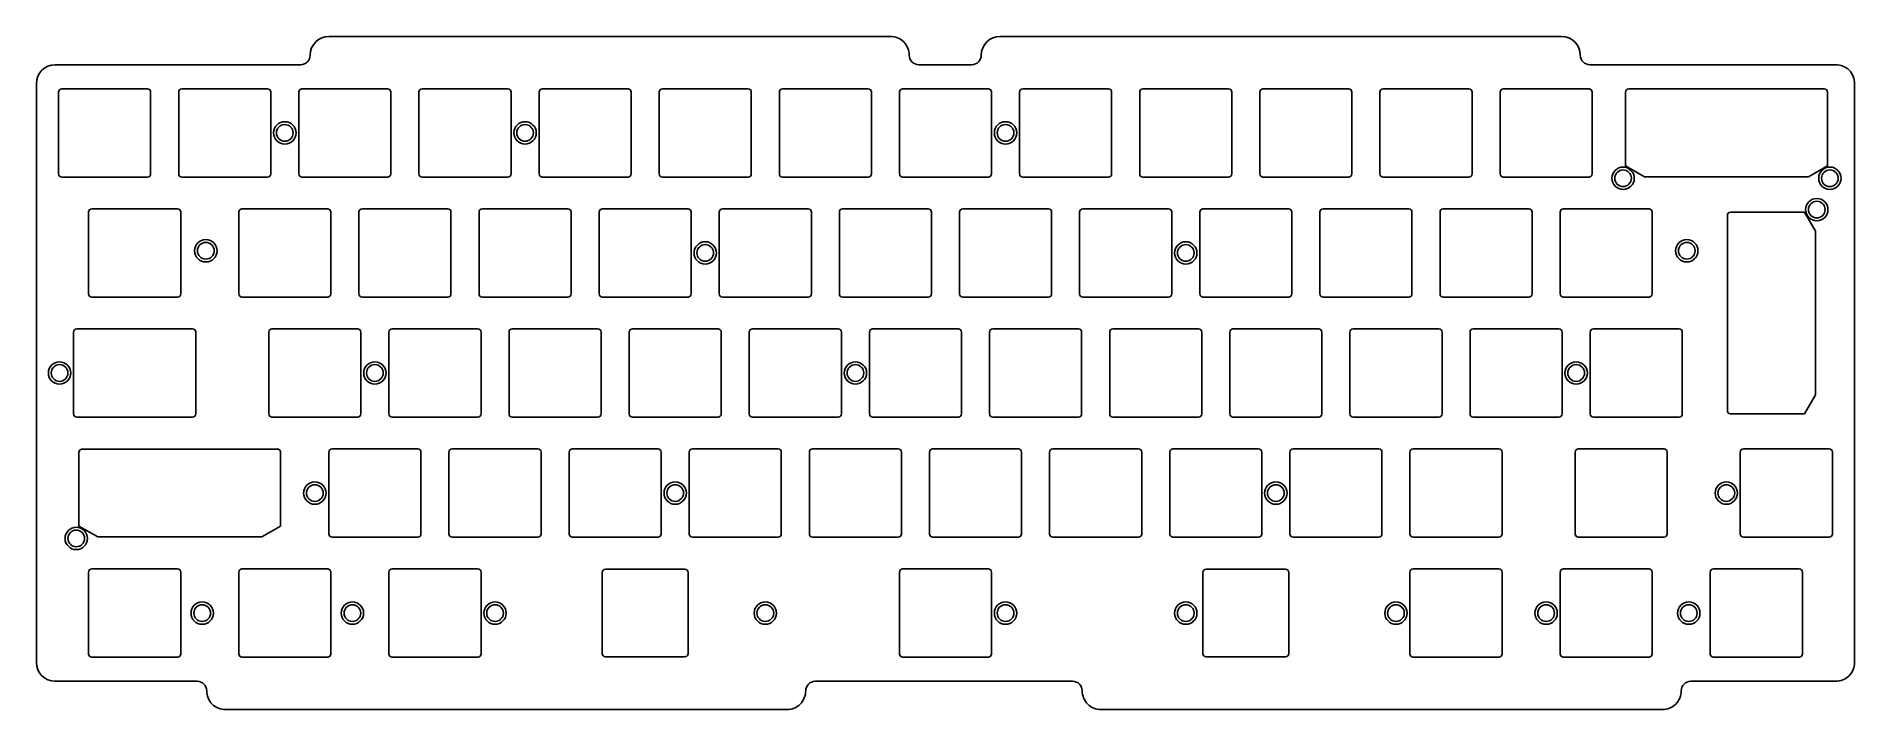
# Model space of a CAD drawing. Header units: millimetres. Extents: x -11 to 278, y -92 to 15.
import ezdxf

# ---------------------------------------------------------------- set-up
doc = ezdxf.new("R2010")
doc.units = ezdxf.units.MM
doc.layers.get('0').update_dxf_attribs({"linetype": 'CONTINUOUS'})
doc.layers.add('BLACK', color=7, linetype='CONTINUOUS')

msp = doc.modelspace()

# ---------------------------------------------------------------- linework, layer by layer
for points in [[(241.2, 6.475), (241.2, -5.243), (244.2, -6.975), (270.2, -6.975), (273.2, -5.243), (273.2, 6.475, 0.4142135624), (272.7, 6.975), (241.7, 6.975, 0.4142123908)], [(257.34375, -44.075), (257.34375, -13.075, -0.4142135624), (257.84375, -12.575), (269.56175, -12.575), (271.29375, -15.575), (271.29375, -41.575), (269.56175, -44.575), (257.84375, -44.575, -0.4142123908)], [(235.59375, -31.6), (235.59375, -44.6, 0.4142123908), (236.09375, -45.1), (249.69375, -45.1, 0.4142135624), (250.19375, -44.6), (250.19375, -31.6, 0.4142135624), (249.69375, -31.1), (236.09375, -31.1, 0.4142123908)], [(-4.09375, -50.675), (-4.09375, -62.393), (-1.09375, -64.125), (24.90625, -64.125), (27.90625, -62.393), (27.90625, -50.675, 0.4142135624), (27.40625, -50.175), (-3.59375, -50.175, 0.4142123908)], [(11.5625, -83.2, 0.4142135624), (12.0625, -82.7), (12.0625, -69.7, 0.4142135624), (11.5625, -69.2), (-2.0375, -69.2, 0.4142123908), (-2.5375, -69.7), (-2.5375, -82.7, 0.4142123908), (-2.0375, -83.2)], [(-2.0375, -69.2, 0.4142123908), (-2.5375, -69.7), (-2.5375, -82.7, 0.4142123908), (-2.0375, -83.2), (11.5625, -83.2, 0.4142135624), (12.0625, -82.7), (12.0625, -69.7, 0.4142135624), (11.5625, -69.2)], [(21.775, -69.2, 0.4142123908), (21.275, -69.7), (21.275, -82.7, 0.4142123908), (21.775, -83.2), (35.375, -83.2, 0.4142135624), (35.875, -82.7), (35.875, -69.7, 0.4142135624), (35.375, -69.2)], [(21.775, -83.2), (35.375, -83.2, 0.4142135624), (35.875, -82.7), (35.875, -69.7, 0.4142135624), (35.375, -69.2), (21.775, -69.2, 0.4142123908), (21.275, -69.7), (21.275, -82.7, 0.4142123908)], [(59.1875, -69.2), (45.5875, -69.2, 0.4142123908), (45.0875, -69.7), (45.0875, -82.7, 0.4142123908), (45.5875, -83.2), (59.1875, -83.2, 0.4142135624), (59.6875, -82.7), (59.6875, -69.7, 0.4142135624)], [(45.0875, -82.7, 0.4142123908), (45.5875, -83.2), (59.1875, -83.2, 0.4142135624), (59.6875, -82.7), (59.6875, -69.7, 0.4142135624), (59.1875, -69.2), (45.5875, -69.2, 0.4142123908), (45.0875, -69.7)], [(126.55, -83.2), (140.15, -83.2, 0.4142135624), (140.65, -82.7), (140.65, -69.7, 0.4142135624), (140.15, -69.2), (126.55, -69.2, 0.4142123908), (126.05, -69.7), (126.05, -82.7, 0.4142123908)], [(126.05, -69.7), (126.05, -82.7, 0.4142123908), (126.55, -83.2), (140.15, -83.2, 0.4142135624), (140.65, -82.7), (140.65, -69.7, 0.4142135624), (140.15, -69.2), (126.55, -69.2, 0.4142123908)], [(207.0125, -69.7), (207.0125, -82.7, 0.4142123908), (207.5125, -83.2), (221.1125, -83.2, 0.4142135624), (221.6125, -82.7), (221.6125, -69.7, 0.4142135624), (221.1125, -69.2), (207.5125, -69.2, 0.4142123908)], [(207.0125, -69.7), (207.0125, -82.7, 0.4142123908), (207.5125, -83.2), (221.1125, -83.2, 0.4142135624), (221.6125, -82.7), (221.6125, -69.7, 0.4142135624), (221.1125, -69.2), (207.5125, -69.2, 0.4142123908)], [(245.425, -82.7), (245.425, -69.7, 0.4142135624), (244.925, -69.2), (231.325, -69.2, 0.4142123908), (230.825, -69.7), (230.825, -82.7, 0.4142123908), (231.325, -83.2), (244.925, -83.2, 0.4142135624)], [(245.425, -82.7), (245.425, -69.7, 0.4142135624), (244.925, -69.2), (231.325, -69.2, 0.4142123908), (230.825, -69.7), (230.825, -82.7, 0.4142123908), (231.325, -83.2), (244.925, -83.2, 0.4142135624)], [(269.2375, -82.7), (269.2375, -69.7, 0.4142135624), (268.7375, -69.2), (255.1375, -69.2, 0.4142123908), (254.6375, -69.7), (254.6375, -82.7, 0.4142123908), (255.1375, -83.2), (268.7375, -83.2, 0.4142135624)], [(269.2375, -69.7, 0.4142135624), (268.7375, -69.2), (255.1375, -69.2, 0.4142123908), (254.6375, -69.7), (254.6375, -82.7, 0.4142123908), (255.1375, -83.2), (268.7375, -83.2, 0.4142135624), (269.2375, -82.7)], [(92.0184, -83.15, 0.4142123908), (92.5184, -82.65), (92.5184, -69.75, 0.4142123908), (92.0184, -69.25), (79.4184, -69.25, 0.4142123908), (78.9184, -69.75), (78.9184, -82.65, 0.4142123908), (79.4184, -83.15)], [(92.0184, -83.15, 0.4142123908), (92.5184, -82.65), (92.5184, -69.75, 0.4142123908), (92.0184, -69.25), (79.4184, -69.25, 0.4142123908), (78.9184, -69.75), (78.9184, -82.65, 0.4142123908), (79.4184, -83.15)], [(187.775, -69.75), (187.775, -82.65, -0.4142135624), (187.275, -83.15), (174.675, -83.15, -0.4142135624), (174.175, -82.65), (174.175, -69.75, -0.4142135624), (174.675, -69.25), (187.275, -69.25, -0.4142135624)], [(187.275, -83.15), (174.675, -83.15, -0.4142135624), (174.175, -82.65), (174.175, -69.75, -0.4142135624), (174.675, -69.25), (187.275, -69.25, -0.4142135624), (187.775, -69.75), (187.775, -82.65, -0.4142135624)]]:
    msp.add_lwpolyline(points, format="xyb", close=True)
for centre, radius in [((240.8, -7.2), 1.775), ((273.6, -7.2), 1.775), ((240.8, -7.2), 1.325), ((273.6, -7.2), 1.325), ((271.51875, -12.175), 1.775), ((271.51875, -12.175), 1.325), ((233.3625, -38.1), 1.775), ((233.3625, -38.1), 1.325), ((33.3375, -57.15), 1.775), ((33.3375, -57.15), 1.325), ((-4.49375, -64.35), 1.775), ((-4.49375, -64.35), 1.325), ((15.478125, -76.2), 1.775), ((15.478125, -76.2), 1.325), ((39.290625, -76.2), 1.775), ((39.290625, -76.2), 1.325), ((61.9125, -76.2), 1.775), ((61.9125, -76.2), 1.325), ((104.775, -76.2), 1.775), ((104.775, -76.2), 1.325), ((142.875, -76.2), 1.775), ((142.875, -76.2), 1.325), ((171.45, -76.2), 1.775), ((171.45, -76.2), 1.325), ((204.7875, -76.2), 1.775), ((204.7875, -76.2), 1.325), ((228.6, -76.2), 1.775), ((228.6, -76.2), 1.325), ((251.221875, -76.2), 1.775), ((251.221875, -76.2), 1.325)]:
    msp.add_circle(centre, radius)
at = {"layer": 'BLACK', "linetype": 'Continuous'}
for p, q in [((35.595834, 15.3245), (124.595828, 15.3245)), ((142.016688, 15.324494), (142.016688, 15.3245)), ((142.016688, 15.3245), (231.016648, 15.3245)), ((-7.825002, 10.8245), (31.095832, 10.8245)), ((129.095848, 10.8245), (137.52056, 10.8245)), ((235.516648, 10.8245), (274.525048, 10.8245)), ((-10.825, -84.025002), (-10.825, 7.824502)), ((-7.3, 6.499999), (-7.3, -6.499999)), ((6.8, 7), (-6.799999, 7)), ((7.3, -6.5), (7.3, 6.5)), ((11.75, 6.5), (11.75, -6.5)), ((25.85, 7), (12.25, 7)), ((26.35, -6.5), (26.35, 6.5)), ((30.8, 6.5), (30.8, -6.5)), ((44.9, 7), (31.3, 7)), ((45.4, -6.5), (45.4, 6.5)), ((49.85, 6.5), (49.85, -6.5)), ((63.95, 7), (50.35, 7)), ((64.45, -6.5), (64.45, 6.5)), ((68.9, 6.5), (68.9, -6.5)), ((83, 7), (69.4, 7)), ((83.5, -6.5), (83.5, 6.5)), ((87.95, 6.5), (87.95, -6.5)), ((102.05, 7), (88.45, 7)), ((102.55, -6.5), (102.55, 6.5)), ((107, 6.5), (107, -6.5)), ((121.1, 7), (107.5, 7)), ((121.6, -6.5), (121.6, 6.5)), ((126.05, 6.5), (126.05, -6.5)), ((140.15, 7), (126.55, 7)), ((140.65, -6.5), (140.65, 6.5)), ((145.1, 6.5), (145.1, -6.5)), ((159.2, 7), (145.6, 7)), ((159.7, -6.5), (159.7, 6.5)), ((164.15, 6.5), (164.15, -6.5)), ((178.25, 7), (164.65, 7)), ((178.75, -6.5), (178.75, 6.5)), ((183.2, 6.5), (183.2, -6.5)), ((197.3, 7), (183.7, 7)), ((197.8, -6.5), (197.8, 6.5)), ((202.25, 6.5), (202.25, -6.5)), ((216.35, 7), (202.75, 7)), ((216.85, -6.5), (216.85, 6.5)), ((221.3, 6.5), (221.3, -6.5)), ((235.4, 7), (221.8, 7)), ((235.9, -6.5), (235.9, 6.5)), ((277.525, 7.8245), (277.525, -84.025008)), ((-6.799999, -7), (6.8, -7)), ((12.25, -7), (25.85, -7)), ((31.3, -7), (44.9, -7)), ((50.35, -7), (63.95, -7)), ((69.4, -7), (83, -7)), ((88.45, -7), (102.05, -7)), ((107.5, -7), (121.1, -7)), ((126.55, -7), (140.15, -7)), ((145.6, -7), (159.2, -7)), ((164.65, -7), (178.25, -7)), ((183.7, -7), (197.3, -7)), ((202.75, -7), (216.35, -7)), ((221.8, -7), (235.4, -7)), ((-2.5375, -12.550001), (-2.5375, -25.549999)), ((11.5625, -12.05), (-2.037499, -12.05)), ((12.0625, -25.55), (12.0625, -12.55)), ((21.275, -12.55), (21.275, -25.55)), ((35.375, -12.05), (21.775, -12.05)), ((35.875, -25.55), (35.875, -12.55)), ((40.325, -12.55), (40.325, -25.55)), ((54.425, -12.05), (40.825, -12.05)), ((54.925, -25.55), (54.925, -12.55)), ((59.375, -12.55), (59.375, -25.55)), ((73.475, -12.05), (59.875, -12.05)), ((73.975, -25.55), (73.975, -12.55)), ((78.425, -12.55), (78.425, -25.55)), ((92.525, -12.05), (78.925, -12.05)), ((93.025, -25.55), (93.025, -12.55)), ((97.475, -12.55), (97.475, -25.55)), ((111.575, -12.05), (97.975, -12.05)), ((112.075, -25.55), (112.075, -12.55)), ((116.525, -12.55), (116.525, -25.55)), ((130.625, -12.05), (117.025, -12.05)), ((131.125, -25.55), (131.125, -12.55)), ((135.575, -12.55), (135.575, -25.55)), ((149.675, -12.05), (136.075, -12.05)), ((150.175, -25.55), (150.175, -12.55)), ((154.625, -12.55), (154.625, -25.55)), ((168.725, -12.05), (155.125, -12.05)), ((169.225, -25.55), (169.225, -12.55)), ((173.675, -12.55), (173.675, -25.55)), ((187.775, -12.05), (174.175, -12.05)), ((188.275, -25.55), (188.275, -12.55)), ((192.725, -12.55), (192.725, -25.55)), ((206.825, -12.05), (193.225, -12.05)), ((207.325, -25.55), (207.325, -12.55)), ((211.775, -12.55), (211.775, -25.55)), ((225.875, -12.05), (212.275, -12.05)), ((226.375, -25.55), (226.375, -12.55)), ((230.825, -12.55), (230.825, -25.55)), ((244.925, -12.05), (231.325, -12.05)), ((245.425, -25.55), (245.425, -12.55)), ((-2.037499, -26.05), (11.5625, -26.05)), ((21.775, -26.05), (35.375, -26.05)), ((40.825, -26.05), (54.425, -26.05)), ((59.875, -26.05), (73.475, -26.05)), ((78.925, -26.05), (92.525, -26.05)), ((97.975, -26.05), (111.575, -26.05)), ((117.025, -26.05), (130.625, -26.05)), ((136.075, -26.05), (149.675, -26.05)), ((155.125, -26.05), (168.725, -26.05)), ((174.175, -26.05), (187.775, -26.05)), ((193.225, -26.05), (206.825, -26.05)), ((212.275, -26.05), (225.875, -26.05)), ((231.325, -26.05), (244.925, -26.05)), ((-4.918754, -31.600001), (-4.918754, -44.599999)), ((13.9437, -31.1), (-4.418753, -31.1)), ((14.44375, -44.6), (14.44375, -31.593029)), ((26.0375, -31.6), (26.0375, -44.6)), ((40.1375, -31.1), (26.5375, -31.1)), ((40.6375, -44.6), (40.6375, -31.6)), ((45.0875, -31.6), (45.0875, -44.6)), ((59.1875, -31.1), (45.5875, -31.1)), ((59.6875, -44.6), (59.6875, -31.6)), ((64.1375, -31.6), (64.1375, -44.6)), ((78.2375, -31.1), (64.6375, -31.1)), ((78.7375, -44.6), (78.7375, -31.6)), ((83.1875, -31.6), (83.1875, -44.6)), ((97.2875, -31.1), (83.6875, -31.1)), ((97.7875, -44.6), (97.7875, -31.6)), ((102.2375, -31.6), (102.2375, -44.6)), ((116.3375, -31.1), (102.7375, -31.1)), ((116.8375, -44.6), (116.8375, -31.6)), ((121.2875, -31.6), (121.2875, -44.6)), ((135.3875, -31.1), (121.7875, -31.1)), ((135.8875, -44.6), (135.8875, -31.6)), ((140.3375, -31.6), (140.3375, -44.6)), ((154.4375, -31.1), (140.8375, -31.1)), ((154.9375, -44.6), (154.9375, -31.6)), ((159.3875, -31.6), (159.3875, -44.6)), ((173.4875, -31.1), (159.8875, -31.1)), ((173.9875, -44.6), (173.9875, -31.6)), ((178.4375, -31.6), (178.4375, -44.6)), ((192.5375, -31.1), (178.9375, -31.1)), ((193.0375, -44.6), (193.0375, -31.6)), ((197.4875, -31.6), (197.4875, -44.6)), ((211.5875, -31.1), (197.9875, -31.1)), ((212.0875, -44.6), (212.0875, -31.6)), ((216.5375, -31.6), (216.5375, -44.6)), ((230.6375, -31.1), (217.0375, -31.1)), ((231.1375, -44.6), (231.1375, -31.6)), ((-4.418753, -45.1), (13.94375, -45.1)), ((26.5375, -45.1), (40.1375, -45.1)), ((45.5875, -45.1), (59.1875, -45.1)), ((64.6375, -45.1), (78.2375, -45.1)), ((83.6875, -45.1), (97.2875, -45.1)), ((102.7375, -45.1), (116.3375, -45.1)), ((121.7875, -45.1), (135.3875, -45.1)), ((140.8375, -45.1), (154.4375, -45.1)), ((159.8875, -45.1), (173.4875, -45.1)), ((178.9375, -45.1), (192.5375, -45.1)), ((197.9875, -45.1), (211.5875, -45.1)), ((217.0375, -45.1), (230.6375, -45.1)), ((35.5625, -50.65), (35.5625, -63.65)), ((49.6625, -50.15), (36.0625, -50.15)), ((50.1625, -63.65), (50.1625, -50.65)), ((54.6125, -50.65), (54.6125, -63.65)), ((68.7125, -50.15), (55.1125, -50.15)), ((69.2125, -63.65), (69.2125, -50.65)), ((73.6625, -50.65), (73.6625, -63.65)), ((87.7625, -50.15), (74.1625, -50.15)), ((88.2625, -63.65), (88.2625, -50.65)), ((92.7125, -50.65), (92.7125, -63.65)), ((106.8125, -50.15), (93.2125, -50.15)), ((107.3125, -63.65), (107.3125, -50.65)), ((111.7625, -50.65), (111.7625, -63.65)), ((125.8625, -50.15), (112.2625, -50.15)), ((126.3625, -63.65), (126.3625, -50.65)), ((130.8125, -50.65), (130.8125, -63.65)), ((144.9125, -50.15), (131.3125, -50.15)), ((145.4125, -63.65), (145.4125, -50.65)), ((149.8625, -50.65), (149.8625, -63.65)), ((163.9625, -50.15), (150.3625, -50.15)), ((164.4625, -63.65), (164.4625, -50.65)), ((168.9125, -50.65), (168.9125, -63.65)), ((183.0125, -50.15), (169.4125, -50.15)), ((183.5125, -63.65), (183.5125, -50.65)), ((187.9625, -50.65), (187.9625, -63.65)), ((202.0625, -50.15), (188.4625, -50.15)), ((202.5625, -63.65), (202.5625, -50.65)), ((207.0125, -50.65), (207.0125, -63.65)), ((221.1125, -50.15), (207.5125, -50.15)), ((221.6125, -63.65), (221.6125, -50.65)), ((233.20625, -50.652003), (233.20625, -63.652051)), ((247.306162, -50.152051), (233.70625, -50.152051)), ((247.80625, -63.651903), (247.80625, -50.644041)), ((259.397462, -50.652003), (259.397462, -63.652003)), ((273.497462, -50.152003), (259.897462, -50.152003)), ((273.997462, -63.652003), (273.997462, -50.652003)), ((36.0625, -64.15), (49.6625, -64.15)), ((55.1125, -64.15), (68.7125, -64.15)), ((74.1625, -64.15), (87.7625, -64.15)), ((93.2125, -64.15), (106.8125, -64.15)), ((112.2625, -64.15), (125.8625, -64.15)), ((131.3125, -64.15), (144.9125, -64.15)), ((150.3625, -64.15), (163.9625, -64.15)), ((169.4125, -64.15), (183.0125, -64.15)), ((188.4625, -64.15), (202.0625, -64.15)), ((207.5125, -64.15), (221.1125, -64.15)), ((233.706262, -64.152051), (247.312407, -64.152051)), ((259.897462, -64.152003), (273.497462, -64.152003)), ((14.684999, -87.025), (-7.825002, -87.025)), ((153.526648, -87.025), (112.685034, -87.025)), ((274.506134, -87.025), (251.526666, -87.025)), ((108.185035, -91.525), (19.184998, -91.525)), ((247.014158, -91.525), (158.026648, -91.525))]:
    msp.add_line(p, q, dxfattribs=at)
at = {"layer": 'BLACK'}
for centre, radius in [((28.575, 0), 1.775), ((28.575, 0), 1.325), ((66.675, 0), 1.775), ((66.675, 0), 1.325), ((142.875, 0), 1.775), ((142.875, 0), 1.325), ((16.04875, -18.7), 1.775), ((95.25, -19.05), 1.775), ((171.45, -19.05), 1.775), ((250.9012, -18.7), 1.775), ((16.04875, -18.7), 1.325), ((95.25, -19.05), 1.325), ((171.45, -19.05), 1.325), ((250.9012, -18.7), 1.325), ((-7.14375, -38.1), 1.775), ((-7.14375, -38.1), 1.325), ((42.8625, -38.1), 1.775), ((42.8625, -38.1), 1.325), ((119.0625, -38.1), 1.775), ((119.0625, -38.1), 1.325), ((90.4875, -57.15), 1.775), ((90.4875, -57.15), 1.325), ((185.7375, -57.15), 1.775), ((185.7375, -57.15), 1.325), ((257.175, -57.15), 1.775), ((257.175, -57.15), 1.325)]:
    msp.add_circle(centre, radius, dxfattribs=at)
for centre, radius, start, end in [((35.595834, 12.324499), 3.000001, 90, 179.9999809), ((124.595828, 12.324502), 2.999998, 359.9999618, 90), ((142.016678, 12.324482), 3.000012, 89.99980901, 179.99965623), ((231.016648, 12.324492), 3.000008, 0.00015279, 90), ((31.095832, 12.324501), 1.500001, 270, 359.9999618), ((129.095848, 12.324492), 1.499992, 179.99969443, 270), ((137.516688, 12.324472), 1.499978, 270.14790194, 0.00106954), ((235.516648, 12.324492), 1.499992, 179.99969442, 270), ((-7.825002, 7.824502), 2.999998, 90, 180), ((274.525048, 7.824592), 2.999908, 359.9982429, 90), ((-6.799999, 6.499999), 0.500001, 90, 180), ((6.8, 6.5), 0.5, 0, 90), ((12.25, 6.5), 0.5, 90, 180), ((25.85, 6.5), 0.5, 0, 90), ((31.3, 6.5), 0.5, 90, 180), ((44.9, 6.5), 0.5, 0, 90), ((50.35, 6.5), 0.5, 90, 180), ((63.95, 6.5), 0.5, 0, 90), ((69.4, 6.5), 0.5, 90, 180), ((83, 6.5), 0.5, 0, 90), ((88.45, 6.5), 0.5, 90, 180), ((102.05, 6.5), 0.5, 0, 90), ((107.5, 6.5), 0.5, 90, 180), ((121.1, 6.5), 0.5, 0, 90), ((126.55, 6.5), 0.5, 90, 180), ((140.15, 6.5), 0.5, 0, 90), ((145.6, 6.5), 0.5, 90, 180), ((159.2, 6.5), 0.5, 0, 90), ((164.65, 6.5), 0.5, 90, 180), ((178.25, 6.5), 0.5, 0, 90), ((183.7, 6.5), 0.5, 90, 180), ((197.3, 6.5), 0.5, 0, 90), ((202.75, 6.5), 0.5, 90, 180), ((216.35, 6.5), 0.5, 0, 90), ((221.8, 6.5), 0.5, 90, 180), ((235.4, 6.5), 0.5, 0, 90), ((-6.799999, -6.499999), 0.500001, 180, 270), ((6.8, -6.5), 0.5, 270, 0), ((12.25, -6.5), 0.5, 180, 270), ((25.85, -6.5), 0.5, 270, 0), ((31.3, -6.5), 0.5, 180, 270), ((44.9, -6.5), 0.5, 270, 0), ((50.35, -6.5), 0.5, 180, 270), ((63.95, -6.5), 0.5, 270, 0), ((69.4, -6.5), 0.5, 180, 270), ((83, -6.5), 0.5, 270, 0), ((88.45, -6.5), 0.5, 180, 270), ((102.05, -6.5), 0.5, 270, 0), ((107.5, -6.5), 0.5, 180, 270), ((121.1, -6.5), 0.5, 270, 0), ((126.55, -6.5), 0.5, 180, 270), ((140.15, -6.5), 0.5, 270, 0), ((145.6, -6.5), 0.5, 180, 270), ((159.2, -6.5), 0.5, 270, 0), ((164.65, -6.5), 0.5, 180, 270), ((178.25, -6.5), 0.5, 270, 0), ((183.7, -6.5), 0.5, 180, 270), ((197.3, -6.5), 0.5, 270, 0), ((202.75, -6.5), 0.5, 180, 270), ((216.35, -6.5), 0.5, 270, 0), ((221.8, -6.5), 0.5, 180, 270), ((235.4, -6.5), 0.5, 270, 0), ((-2.037499, -12.550001), 0.500001, 90, 180), ((11.5625, -12.55), 0.5, 0, 90), ((21.775, -12.55), 0.5, 90, 180), ((35.375, -12.55), 0.5, 0, 90), ((40.825, -12.55), 0.5, 90, 180), ((54.425, -12.55), 0.5, 0, 90), ((59.875, -12.55), 0.5, 90, 180), ((73.475, -12.55), 0.5, 0, 90), ((78.925, -12.55), 0.5, 90, 180), ((92.525, -12.55), 0.5, 0, 90), ((97.975, -12.55), 0.5, 90, 180), ((111.575, -12.55), 0.5, 0, 90), ((117.025, -12.55), 0.5, 90, 180), ((130.625, -12.55), 0.5, 0, 90), ((136.075, -12.55), 0.5, 90, 180), ((149.675, -12.55), 0.5, 0, 90), ((155.125, -12.55), 0.5, 90, 180), ((168.725, -12.55), 0.5, 0, 90), ((174.175, -12.55), 0.5, 90, 180), ((187.775, -12.55), 0.5, 0, 90), ((193.225, -12.55), 0.5, 90, 180), ((206.825, -12.55), 0.5, 0, 90), ((212.275, -12.55), 0.5, 90, 180), ((225.875, -12.55), 0.5, 0, 90), ((231.325, -12.55), 0.5, 90, 180), ((244.925, -12.55), 0.5, 0, 90), ((-2.037499, -25.549999), 0.500001, 180, 270), ((11.5625, -25.55), 0.5, 270, 0), ((21.775, -25.55), 0.5, 180, 270), ((35.375, -25.55), 0.5, 270, 0), ((40.825, -25.55), 0.5, 180, 270), ((54.425, -25.55), 0.5, 270, 0), ((59.875, -25.55), 0.5, 180, 270), ((73.475, -25.55), 0.5, 270, 0), ((78.925, -25.55), 0.5, 180, 270), ((92.525, -25.55), 0.5, 270, 0), ((97.975, -25.55), 0.5, 180, 270), ((111.575, -25.55), 0.5, 270, 0), ((117.025, -25.55), 0.5, 180, 270), ((130.625, -25.55), 0.5, 270, 0), ((136.075, -25.55), 0.5, 180, 270), ((149.675, -25.55), 0.5, 270, 0), ((155.125, -25.55), 0.5, 180, 270), ((168.725, -25.55), 0.5, 270, 0), ((174.175, -25.55), 0.5, 180, 270), ((187.775, -25.55), 0.5, 270, 0), ((193.225, -25.55), 0.5, 180, 270), ((206.825, -25.55), 0.5, 270, 0), ((212.275, -25.55), 0.5, 180, 270), ((225.875, -25.55), 0.5, 270, 0), ((231.325, -25.55), 0.5, 180, 270), ((244.925, -25.55), 0.5, 270, 0), ((-4.418753, -31.600001), 0.500001, 90, 180), ((13.9436, -31.6002), 0.5002, 0.82143334, 89.98854543), ((26.5375, -31.6), 0.5, 90, 180), ((40.1375, -31.6), 0.5, 0, 90), ((45.5875, -31.6), 0.5, 90, 180), ((59.1875, -31.6), 0.5, 0, 90), ((64.6375, -31.6), 0.5, 90, 180), ((78.2375, -31.6), 0.5, 0, 90), ((83.6875, -31.6), 0.5, 90, 180), ((97.2875, -31.6), 0.5, 0, 90), ((102.7375, -31.6), 0.5, 90, 180), ((116.3375, -31.6), 0.5, 0, 90), ((121.7875, -31.6), 0.5, 90, 180), ((135.3875, -31.6), 0.5, 0, 90), ((140.8375, -31.6), 0.5, 90, 180), ((154.4375, -31.6), 0.5, 0, 90), ((159.8875, -31.6), 0.5, 90, 180), ((173.4875, -31.6), 0.5, 0, 90), ((178.9375, -31.6), 0.5, 90, 180), ((192.5375, -31.6), 0.5, 0, 90), ((197.9875, -31.6), 0.5, 90, 180), ((211.5875, -31.6), 0.5, 0, 90), ((217.0375, -31.6), 0.5, 90, 180), ((230.6375, -31.6), 0.5, 0, 90), ((-4.418753, -44.599999), 0.500001, 180, 270), ((13.9438, -44.6), 0.49995, 269.99427042, 0), ((26.5375, -44.6), 0.5, 180, 270), ((40.1375, -44.6), 0.5, 270, 0), ((45.5875, -44.6), 0.5, 180, 270), ((59.1875, -44.6), 0.5, 270, 0), ((64.6375, -44.6), 0.5, 180, 270), ((78.2375, -44.6), 0.5, 270, 0), ((83.6875, -44.6), 0.5, 180, 270), ((97.2875, -44.6), 0.5, 270, 0), ((102.7375, -44.6), 0.5, 180, 270), ((116.3375, -44.6), 0.5, 270, 0), ((121.7875, -44.6), 0.5, 180, 270), ((135.3875, -44.6), 0.5, 270, 0), ((140.8375, -44.6), 0.5, 180, 270), ((154.4375, -44.6), 0.5, 270, 0), ((159.8875, -44.6), 0.5, 180, 270), ((173.4875, -44.6), 0.5, 270, 0), ((178.9375, -44.6), 0.5, 180, 270), ((192.5375, -44.6), 0.5, 270, 0), ((197.9875, -44.6), 0.5, 180, 270), ((211.5875, -44.6), 0.5, 270, 0), ((217.0375, -44.6), 0.5, 180, 270), ((230.6375, -44.6), 0.5, 270, 0), ((36.0625, -50.65), 0.5, 90, 180), ((49.6625, -50.65), 0.5, 0, 90), ((55.1125, -50.65), 0.5, 90, 180), ((68.7125, -50.65), 0.5, 0, 90), ((74.1625, -50.65), 0.5, 90, 180), ((87.7625, -50.65), 0.5, 0, 90), ((93.2125, -50.65), 0.5, 90, 180), ((106.8125, -50.65), 0.5, 0, 90), ((112.2625, -50.65), 0.5, 90, 180), ((125.8625, -50.65), 0.5, 0, 90), ((131.3125, -50.65), 0.5, 90, 180), ((144.9125, -50.65), 0.5, 0, 90), ((150.3625, -50.65), 0.5, 90, 180), ((163.9625, -50.65), 0.5, 0, 90), ((169.4125, -50.65), 0.5, 90, 180), ((183.0125, -50.65), 0.5, 0, 90), ((188.4625, -50.65), 0.5, 90, 180), ((202.0625, -50.65), 0.5, 0, 90), ((207.5125, -50.65), 0.5, 90, 180), ((221.1125, -50.65), 0.5, 0, 90), ((233.706162, -50.652003), 0.499912, 89.98991497, 180), ((247.306162, -50.652203), 0.500152, 0.9350487, 90), ((259.897462, -50.652003), 0.5, 90, 180), ((273.497462, -50.652003), 0.5, 0, 90), ((36.0625, -63.65), 0.5, 180, 270), ((49.6625, -63.65), 0.5, 270, 0), ((55.1125, -63.65), 0.5, 180, 270), ((68.7125, -63.65), 0.5, 270, 0), ((74.1625, -63.65), 0.5, 180, 270), ((87.7625, -63.65), 0.5, 270, 0), ((93.2125, -63.65), 0.5, 180, 270), ((106.8125, -63.65), 0.5, 270, 0), ((112.2625, -63.65), 0.5, 180, 270), ((125.8625, -63.65), 0.5, 270, 0), ((131.3125, -63.65), 0.5, 180, 270), ((144.9125, -63.65), 0.5, 270, 0), ((150.3625, -63.65), 0.5, 180, 270), ((163.9625, -63.65), 0.5, 270, 0), ((169.4125, -63.65), 0.5, 180, 270), ((183.0125, -63.65), 0.5, 270, 0), ((188.4625, -63.65), 0.5, 180, 270), ((202.0625, -63.65), 0.5, 270, 0), ((207.5125, -63.65), 0.5, 180, 270), ((221.1125, -63.65), 0.5, 270, 0), ((233.706262, -63.652103), 0.499948, 179.99404138, 270), ((247.306062, -63.651903), 0.500188, 270.7268293, 0), ((259.897462, -63.652003), 0.5, 180, 270), ((273.497462, -63.652003), 0.5, 270, 0), ((-7.825002, -84.025002), 2.999998, 180, 270), ((274.524848, -84.024908), 3.000152, 269.64260452, 359.99809024), ((14.684999, -88.525001), 1.500001, 0.0000382, 90), ((19.184998, -88.525002), 2.999998, 179.9999618, 270), ((108.185035, -88.525002), 2.999998, 270, 0.0000382), ((112.685034, -88.525001), 1.500001, 90, 179.9999618), ((153.526648, -88.525008), 1.500008, 0.00030557, 90), ((158.026648, -88.525008), 2.999992, 179.99984721, 270), ((247.026648, -88.525008), 3.000018, 269.76145931, 0.00015279), ((251.526648, -88.525008), 1.499982, 89.99931245, 179.99969442)]:
    msp.add_arc(centre, radius, start, end, dxfattribs=at)

doc.saveas('drawing.dxf')
